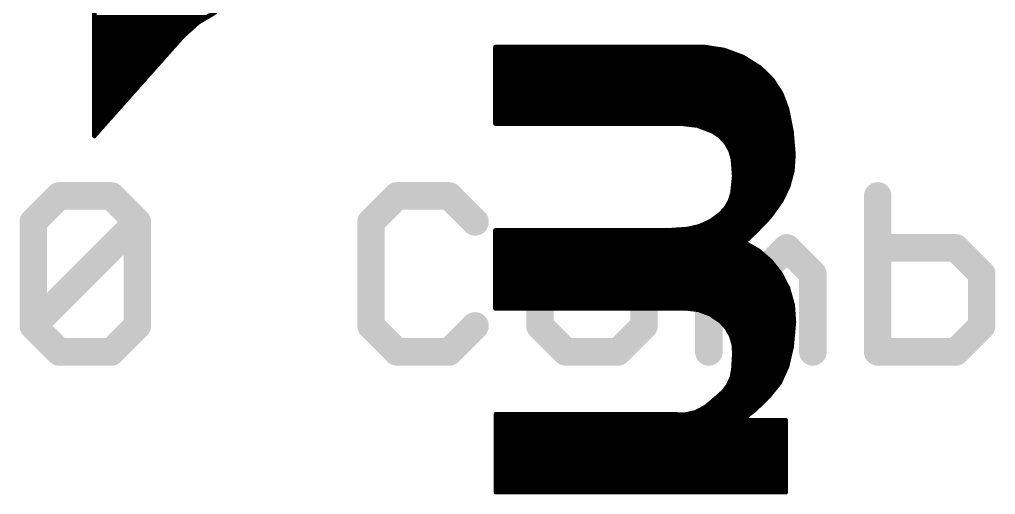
# Model space of a CAD drawing. Extents: x -3.8 to 20.4, y -39.4 to 28.1.
# Drawn here: x 9.75 to 15.15, y 22.15 to 24.78 of the extents above; entities that cross this region are included whole.
import ezdxf

# ---------------------------------------------------------------- set-up
doc = ezdxf.new("R2010")
doc.units = 0
for name, color, linetype in [('21', 41, 'CONTINUOUS'), ('22', 40, 'CONTINUOUS'), ('23', 53, 'CONTINUOUS')]:
    doc.layers.add(name, color=color, linetype=linetype)

msp = doc.modelspace()

# ---------------------------------------------------------------- linework, layer by layer
at = {"layer": '21'}
for points, const_width in [([(10.1601, 25.6489), (10.1601, 24.1325)], 0.0254), ([(10.7345, 24.7607), (10.8357, 24.8209)], 0.0254), ([(10.1601, 24.7904), (10.7844, 24.7904)], 0.0254), ([(10.1601, 24.765), (10.7417, 24.765)], 0.0254), ([(10.6477, 24.6812), (10.7345, 24.7607)], 0.0254), ([(10.1601, 24.7396), (10.7114, 24.7396)], 0.0254), ([(10.1601, 24.7142), (10.6837, 24.7142)], 0.0254), ([(10.1601, 24.6888), (10.656, 24.6888)], 0.0254), ([(10.1601, 24.1325), (10.6477, 24.6812)], 0.0254), ([(10.1601, 24.6634), (10.6319, 24.6634)], 0.0254), ([(10.1601, 24.638), (10.6093, 24.638)], 0.0254), ([(10.1601, 24.6126), (10.5867, 24.6126)], 0.0254), ([(10.1601, 24.5872), (10.5642, 24.5872)], 0.0254), ([(10.1601, 24.5618), (10.5416, 24.5618)], 0.0254), ([(10.1601, 24.5364), (10.519, 24.5364)], 0.0254), ([(10.1601, 24.511), (10.4965, 24.511)], 0.0254), ([(10.1601, 24.4856), (10.4739, 24.4856)], 0.0254), ([(10.1601, 24.4602), (10.4513, 24.4602)], 0.0254), ([(10.1601, 24.4348), (10.4287, 24.4348)], 0.0254), ([(10.1601, 24.4094), (10.4062, 24.4094)], 0.0254), ([(10.1601, 24.384), (10.3836, 24.384)], 0.0254), ([(10.1601, 24.3586), (10.361, 24.3586)], 0.0254), ([(10.1601, 24.3332), (10.3384, 24.3332)], 0.0254), ([(10.1601, 24.3078), (10.3159, 24.3078)], 0.0254), ([(10.1601, 24.2824), (10.2933, 24.2824)], 0.0254), ([(10.1601, 24.257), (10.2707, 24.257)], 0.0254), ([(10.1601, 24.2316), (10.2482, 24.2316)], 0.0254), ([(10.1601, 24.2062), (10.2256, 24.2062)], 0.0254), ([(10.1601, 24.1808), (10.203, 24.1808)], 0.0254), ([(10.1601, 24.1554), (10.1804, 24.1554)], 0.0254), ([(9.8225, 23.6565), (9.9665, 23.8005)], 0.1524), ([(9.9665, 23.8005), (10.2546, 23.8005)], 0.1524), ([(10.2546, 23.8005), (10.3987, 23.6565)], 0.1524), ([(11.8376, 23.8005), (11.6935, 23.6565)], 0.1524), ([(12.1257, 23.8005), (11.8376, 23.8005)], 0.1524), ([(12.2697, 23.6565), (12.1257, 23.8005)], 0.1524), ([(14.5001, 23.8005), (14.5001, 22.9362)], 0.1524), ([(9.8225, 23.0803), (9.8225, 23.6565)], 0.1524), ([(9.8225, 23.0803), (10.3987, 23.6565)], 0.1524), ([(10.3987, 23.6565), (10.3987, 23.0803)], 0.1524), ([(11.6935, 23.6565), (11.6935, 23.0803)], 0.1524), ([(12.7731, 23.5124), (12.629, 23.3684)], 0.1524), ([(13.0612, 23.5124), (12.7731, 23.5124)], 0.1524), ([(13.2053, 23.3684), (13.0612, 23.5124)], 0.1524), ([(13.5645, 22.9362), (13.5645, 23.5124)], 0.1524), ([(13.5645, 23.5124), (13.7086, 23.5124)], 0.1524), ([(13.7086, 23.5124), (13.8527, 23.3684)], 0.1524), ([(13.8527, 23.3684), (13.9967, 23.5124)], 0.1524), ([(13.9967, 23.5124), (14.1408, 23.3684)], 0.1524), ([(14.9322, 23.5124), (14.5001, 23.5124)], 0.1524), ([(15.0763, 23.3684), (14.9322, 23.5124)], 0.1524), ([(12.629, 23.3684), (12.629, 23.0803)], 0.1524), ([(13.2053, 23.0803), (13.2053, 23.3684)], 0.1524), ([(13.8527, 23.3684), (13.8527, 22.9362)], 0.1524), ([(14.1408, 23.3684), (14.1408, 22.9362)], 0.1524), ([(15.0763, 23.0803), (15.0763, 23.3684)], 0.1524), ([(9.9665, 22.9362), (9.8225, 23.0803)], 0.1524), ([(10.3987, 23.0803), (10.2546, 22.9362)], 0.1524), ([(11.6935, 23.0803), (11.8376, 22.9362)], 0.1524), ([(12.1257, 22.9362), (12.2697, 23.0803)], 0.1524), ([(12.629, 23.0803), (12.7731, 22.9362)], 0.1524), ([(13.0612, 22.9362), (13.2053, 23.0803)], 0.1524), ([(14.9322, 22.9362), (15.0763, 23.0803)], 0.1524), ([(10.2546, 22.9362), (9.9665, 22.9362)], 0.1524), ([(11.8376, 22.9362), (12.1257, 22.9362)], 0.1524), ([(12.7731, 22.9362), (13.0612, 22.9362)], 0.1524), ([(14.5001, 22.9362), (14.9322, 22.9362)], 0.1524)]:
    msp.add_lwpolyline(points, dxfattribs=dict(at, const_width=const_width))
for points, const_width in [([(10.1601, 24.7714, 1), (10.1601, 24.7586)], 0.0127), ([(10.7313, 24.7662, 1), (10.7377, 24.7553)], 0.0127), ([(10.7388, 24.7561, 1), (10.7302, 24.7654)], 0.0127), ([(10.7417, 24.7586, 1), (10.7417, 24.7714)], 0.0127), ([(10.1601, 24.746, 1), (10.1601, 24.7333)], 0.0127), ([(10.1601, 24.7206, 1), (10.1601, 24.7079)], 0.0127), ([(10.6837, 24.7079, 1), (10.6837, 24.7206)], 0.0127), ([(10.7114, 24.7333, 1), (10.7114, 24.746)], 0.0127), ([(10.1601, 24.6952, 1), (10.1601, 24.6824)], 0.0127), ([(10.1601, 24.6698, 1), (10.1601, 24.6571)], 0.0127), ([(10.6319, 24.6571, 1), (10.6319, 24.6698)], 0.0127), ([(10.6434, 24.6859, 1), (10.652, 24.6765)], 0.0127), ([(10.6524, 24.677, 1), (10.643, 24.6854)], 0.0127), ([(10.656, 24.6824, 1), (10.656, 24.6952)], 0.0127), ([(10.1601, 24.6444, 1), (10.1601, 24.6317)], 0.0127), ([(10.1601, 24.619, 1), (10.1601, 24.6062)], 0.0127), ([(10.1601, 24.5936, 1), (10.1601, 24.5809)], 0.0127), ([(10.5642, 24.5809, 1), (10.5642, 24.5936)], 0.0127), ([(10.5867, 24.6062, 1), (10.5867, 24.619)], 0.0127), ([(10.6093, 24.6317, 1), (10.6093, 24.6444)], 0.0127), ([(10.1601, 24.5682, 1), (10.1601, 24.5555)], 0.0127), ([(10.1601, 24.5428, 1), (10.1601, 24.53)], 0.0127), ([(10.519, 24.53, 1), (10.519, 24.5428)], 0.0127), ([(10.5416, 24.5555, 1), (10.5416, 24.5682)], 0.0127), ([(10.1601, 24.5174, 1), (10.1601, 24.5047)], 0.0127), ([(10.1601, 24.492, 1), (10.1601, 24.4793)], 0.0127), ([(10.4739, 24.4793, 1), (10.4739, 24.492)], 0.0127), ([(10.4965, 24.5047, 1), (10.4965, 24.5174)], 0.0127), ([(10.1601, 24.4666, 1), (10.1601, 24.4538)], 0.0127), ([(10.1601, 24.4412, 1), (10.1601, 24.4285)], 0.0127), ([(10.4287, 24.4285, 1), (10.4287, 24.4412)], 0.0127), ([(10.4513, 24.4538, 1), (10.4513, 24.4666)], 0.0127), ([(10.1601, 24.4158, 1), (10.1601, 24.4031)], 0.0127), ([(10.1601, 24.3904, 1), (10.1601, 24.3776)], 0.0127), ([(10.3836, 24.3776, 1), (10.3836, 24.3904)], 0.0127), ([(10.4062, 24.4031, 1), (10.4062, 24.4158)], 0.0127), ([(10.1601, 24.365, 1), (10.1601, 24.3523)], 0.0127), ([(10.1601, 24.3396, 1), (10.1601, 24.3269)], 0.0127), ([(10.3384, 24.3269, 1), (10.3384, 24.3396)], 0.0127), ([(10.361, 24.3523, 1), (10.361, 24.365)], 0.0127), ([(10.1601, 24.3142, 1), (10.1601, 24.3014)], 0.0127), ([(10.1601, 24.2888, 1), (10.1601, 24.2761)], 0.0127), ([(10.2933, 24.2761, 1), (10.2933, 24.2888)], 0.0127), ([(10.3159, 24.3014, 1), (10.3159, 24.3142)], 0.0127), ([(10.1601, 24.2634, 1), (10.1601, 24.2507)], 0.0127), ([(10.1601, 24.238, 1), (10.1601, 24.2252)], 0.0127), ([(10.2482, 24.2252, 1), (10.2482, 24.238)], 0.0127), ([(10.2707, 24.2507, 1), (10.2707, 24.2634)], 0.0127), ([(10.1601, 24.2126, 1), (10.1601, 24.1999)], 0.0127), ([(10.1601, 24.1872, 1), (10.1601, 24.1745)], 0.0127), ([(10.1601, 24.1618, 1), (10.1601, 24.149)], 0.0127), ([(10.1804, 24.149, 1), (10.1804, 24.1618)], 0.0127), ([(10.203, 24.1745, 1), (10.203, 24.1872)], 0.0127), ([(10.2256, 24.1999, 1), (10.2256, 24.2126)], 0.0127), ([(10.1554, 24.1367, 1), (10.1648, 24.1283)], 0.0127), ([(10.1538, 24.1325, 1), (10.1664, 24.1325)], 0.0127), ([(9.9665, 23.8386, 1), (9.9665, 23.7624)], 0.0762), ([(9.9935, 23.7736, 1), (9.9396, 23.8275)], 0.0762), ([(10.2816, 23.8275, 1), (10.2277, 23.7736)], 0.0762), ([(10.2546, 23.7624, 1), (10.2546, 23.8386)], 0.0762), ([(11.8376, 23.8386, 1), (11.8376, 23.7624)], 0.0762), ([(11.8645, 23.7736, 1), (11.8106, 23.8275)], 0.0762), ([(12.1526, 23.8275, 1), (12.0987, 23.7736)], 0.0762), ([(12.1257, 23.7624, 1), (12.1257, 23.8386)], 0.0762), ([(14.5382, 23.8005, 1), (14.462, 23.8005)], 0.0762), ([(9.7955, 23.6834, 1), (9.8494, 23.6295)], 0.0762), ([(9.8606, 23.6565, 1), (9.7844, 23.6565)], 0.0762), ([(10.4368, 23.6565, 1), (10.3606, 23.6565)], 0.0762), ([(10.4256, 23.6295, 1), (10.3718, 23.6834)], 0.0762), ([(10.3718, 23.6295, 1), (10.4256, 23.6834)], 0.0762), ([(11.7316, 23.6565, 1), (11.6554, 23.6565)], 0.0762), ([(11.6666, 23.6834, 1), (11.7205, 23.6295)], 0.0762), ([(12.2428, 23.6295, 1), (12.2967, 23.6834)], 0.0762), ([(12.7731, 23.5505, 1), (12.7731, 23.4743)], 0.0762), ([(12.8, 23.4855, 1), (12.7461, 23.5394)], 0.0762), ([(13.0881, 23.5394, 1), (13.0343, 23.4855)], 0.0762), ([(13.0612, 23.4743, 1), (13.0612, 23.5505)], 0.0762), ([(13.6026, 23.5124, 1), (13.5264, 23.5124)], 0.0762), ([(13.5645, 23.5505, 1), (13.5645, 23.4743)], 0.0762), ([(13.7355, 23.5394, 1), (13.6817, 23.4855)], 0.0762), ([(13.7086, 23.4743, 1), (13.7086, 23.5505)], 0.0762), ([(14.0237, 23.5394, 1), (13.9698, 23.4855)], 0.0762), ([(14.0237, 23.4855, 1), (13.9698, 23.5394)], 0.0762), ([(14.5001, 23.5505, 1), (14.5001, 23.4743)], 0.0762), ([(14.9592, 23.5394, 1), (14.9053, 23.4855)], 0.0762), ([(14.9322, 23.4743, 1), (14.9322, 23.5505)], 0.0762), ([(12.6671, 23.3684, 1), (12.5909, 23.3684)], 0.0762), ([(12.6021, 23.3953, 1), (12.656, 23.3414)], 0.0762), ([(13.2434, 23.3684, 1), (13.1672, 23.3684)], 0.0762), ([(13.1783, 23.3414, 1), (13.2322, 23.3953)], 0.0762), ([(13.8257, 23.3953, 1), (13.8796, 23.3414)], 0.0762), ([(13.8908, 23.3684, 1), (13.8146, 23.3684)], 0.0762), ([(13.8257, 23.3414, 1), (13.8796, 23.3953)], 0.0762), ([(14.1789, 23.3684, 1), (14.1027, 23.3684)], 0.0762), ([(14.1138, 23.3414, 1), (14.1677, 23.3953)], 0.0762), ([(15.1144, 23.3684, 1), (15.0382, 23.3684)], 0.0762), ([(15.0493, 23.3414, 1), (15.1032, 23.3953)], 0.0762), ([(9.8494, 23.1072, 1), (9.7955, 23.0533)], 0.0762), ([(9.7955, 23.1072, 1), (9.8494, 23.0533)], 0.0762), ([(10.4256, 23.0533, 1), (10.3718, 23.1072)], 0.0762), ([(11.7205, 23.1072, 1), (11.6666, 23.0533)], 0.0762), ([(12.2967, 23.0533, 1), (12.2428, 23.1072)], 0.0762), ([(12.656, 23.1072, 1), (12.6021, 23.0533)], 0.0762), ([(13.2322, 23.0533, 1), (13.1783, 23.1072)], 0.0762), ([(15.1032, 23.0533, 1), (15.0493, 23.1072)], 0.0762), ([(9.7844, 23.0803, 1), (9.8606, 23.0803)], 0.0762), ([(10.3606, 23.0803, 1), (10.4368, 23.0803)], 0.0762), ([(11.6554, 23.0803, 1), (11.7316, 23.0803)], 0.0762), ([(12.5909, 23.0803, 1), (12.6671, 23.0803)], 0.0762), ([(13.1672, 23.0803, 1), (13.2434, 23.0803)], 0.0762), ([(15.0382, 23.0803, 1), (15.1144, 23.0803)], 0.0762), ([(9.9665, 22.9743, 1), (9.9665, 22.8981)], 0.0762), ([(9.9396, 22.9093, 1), (9.9935, 22.9631)], 0.0762), ([(10.2277, 22.9631, 1), (10.2816, 22.9093)], 0.0762), ([(10.2546, 22.8981, 1), (10.2546, 22.9743)], 0.0762), ([(11.8376, 22.9743, 1), (11.8376, 22.8981)], 0.0762), ([(11.8106, 22.9093, 1), (11.8645, 22.9631)], 0.0762), ([(12.0987, 22.9631, 1), (12.1526, 22.9093)], 0.0762), ([(12.1257, 22.8981, 1), (12.1257, 22.9743)], 0.0762), ([(12.7731, 22.9743, 1), (12.7731, 22.8981)], 0.0762), ([(12.7461, 22.9093, 1), (12.8, 22.9631)], 0.0762), ([(13.0343, 22.9631, 1), (13.0881, 22.9093)], 0.0762), ([(13.0612, 22.8981, 1), (13.0612, 22.9743)], 0.0762), ([(14.5001, 22.9743, 1), (14.5001, 22.8981)], 0.0762), ([(14.9053, 22.9631, 1), (14.9592, 22.9093)], 0.0762), ([(14.9322, 22.8981, 1), (14.9322, 22.9743)], 0.0762), ([(13.5264, 22.9362, 1), (13.6026, 22.9362)], 0.0762), ([(13.8146, 22.9362, 1), (13.8908, 22.9362)], 0.0762), ([(14.1027, 22.9362, 1), (14.1789, 22.9362)], 0.0762), ([(14.462, 22.9362, 1), (14.5382, 22.9362)], 0.0762)]:
    msp.add_lwpolyline(points, format="xyb", dxfattribs=dict(at, const_width=const_width))
at = {"layer": '22', "const_width": 0.0254}
for points in [[(13.5407, 24.6253), (12.3825, 24.6253)], [(12.3825, 24.6253), (12.3825, 24.2011)], [(12.3825, 24.6126), (13.6234, 24.6126)], [(12.3825, 24.5872), (13.7075, 24.5872)], [(13.6503, 24.6085), (13.5407, 24.6253)], [(13.7542, 24.5698), (13.6503, 24.6085)], [(12.3825, 24.5618), (13.767, 24.5618)], [(12.3825, 24.5364), (13.8075, 24.5364)], [(13.8481, 24.511), (13.7542, 24.5698)], [(12.3825, 24.511), (13.8481, 24.511)], [(12.3825, 24.4856), (13.8742, 24.4856)], [(13.9145, 24.4465), (13.8481, 24.511)], [(12.3825, 24.4602), (13.9004, 24.4602)], [(12.3825, 24.4348), (13.9222, 24.4348)], [(13.9652, 24.369), (13.9145, 24.4465)], [(12.3825, 24.4094), (13.9388, 24.4094)], [(12.3825, 24.384), (13.9554, 24.384)], [(12.3825, 24.3586), (13.9692, 24.3586)], [(12.3825, 24.3332), (13.9788, 24.3332)], [(13.9979, 24.2824), (13.9652, 24.369)], [(12.3825, 24.3078), (13.9883, 24.3078)], [(12.3825, 24.2824), (13.9979, 24.2824)], [(14.0228, 24.1564), (13.9979, 24.2824)], [(12.3825, 24.257), (14.0029, 24.257)], [(12.3825, 24.2316), (14.0079, 24.2316)], [(12.3825, 24.2062), (14.0129, 24.2062)], [(12.3825, 24.2011), (13.4112, 24.2011)], [(13.4112, 24.2011), (13.5015, 24.1901)], [(13.5015, 24.1901), (13.5865, 24.1579)], [(13.5261, 24.1808), (14.018, 24.1808)], [(13.5865, 24.1579), (13.6273, 24.1301)], [(13.5902, 24.1554), (14.0229, 24.1554)], [(14.0335, 24.0284), (14.0228, 24.1564)], [(13.6273, 24.1301), (13.6606, 24.0936)], [(13.6273, 24.13), (14.025, 24.13)], [(13.6505, 24.1046), (14.0271, 24.1046)], [(13.6606, 24.0936), (13.6847, 24.0505)], [(13.6686, 24.0792), (14.0292, 24.0792)], [(13.6828, 24.0538), (14.0314, 24.0538)], [(13.6847, 24.0505), (13.6982, 24.003)], [(13.691, 24.0284), (14.0335, 24.0284)], [(13.6982, 24.003), (13.7052, 23.9102)], [(13.6982, 24.003), (14.0318, 24.003)], [(14.0274, 23.939), (14.0335, 24.0284)], [(13.7001, 23.9776), (14.03, 23.9776)], [(13.702, 23.9522), (14.0283, 23.9522)], [(14.0042, 23.8524), (14.0274, 23.939)], [(13.7052, 23.9102), (13.6957, 23.8176)], [(13.7039, 23.9268), (14.0241, 23.9268)], [(13.7043, 23.9014), (14.0173, 23.9014)], [(13.6991, 23.8506), (14.0033, 23.8506)], [(13.7017, 23.876), (14.0105, 23.876)], [(13.9649, 23.7719), (14.0042, 23.8524)], [(13.6957, 23.8176), (13.6824, 23.7741)], [(13.6902, 23.7998), (13.9785, 23.7998)], [(13.6965, 23.8252), (13.9909, 23.8252)], [(13.66, 23.7345), (13.6296, 23.7007)], [(13.6502, 23.7236), (13.9302, 23.7236)], [(13.6824, 23.7741), (13.66, 23.7345)], [(13.6682, 23.749), (13.9485, 23.749)], [(13.6825, 23.7744), (13.9661, 23.7744)], [(13.9011, 23.683), (13.9649, 23.7719)], [(13.6296, 23.7007), (13.5747, 23.6606)], [(13.5914, 23.6728), (13.8913, 23.6728)], [(13.6262, 23.6982), (13.912, 23.6982)], [(13.8252, 23.6042), (13.9011, 23.683)], [(13.4468, 23.6169), (13.335, 23.6093)], [(13.513, 23.6323), (13.4468, 23.6169)], [(13.4687, 23.622), (13.8423, 23.622)], [(13.5747, 23.6606), (13.513, 23.6323)], [(13.5458, 23.6474), (13.8668, 23.6474)], [(13.335, 23.6093), (12.3825, 23.6093)], [(12.3825, 23.6093), (12.3825, 23.1775)], [(12.3825, 23.5966), (13.8172, 23.5966)], [(12.3825, 23.5712), (13.7904, 23.5712)], [(13.777, 23.5585), (13.8252, 23.6042)], [(12.3825, 23.5458), (13.7655, 23.5458)], [(12.3825, 23.5204), (13.7994, 23.5204)], [(13.7643, 23.5407), (13.7652, 23.5454)], [(13.8411, 23.4963), (13.7643, 23.5407)], [(13.7652, 23.5454), (13.7679, 23.5494)], [(13.7679, 23.5494), (13.777, 23.5585)], [(12.3825, 23.495), (13.8426, 23.495)], [(12.3825, 23.4696), (13.8718, 23.4696)], [(13.908, 23.4382), (13.8411, 23.4963)], [(12.3825, 23.4442), (13.9011, 23.4442)], [(12.3825, 23.4188), (13.9232, 23.4188)], [(13.9627, 23.3683), (13.908, 23.4382)], [(12.3825, 23.3934), (13.943, 23.3934)], [(12.3825, 23.368), (13.9628, 23.368)], [(12.3825, 23.3426), (13.9758, 23.3426)], [(14.003, 23.2893), (13.9627, 23.3683)], [(12.3825, 23.3172), (13.9888, 23.3172)], [(12.3825, 23.2918), (14.0017, 23.2918)], [(14.0291, 23.197), (14.003, 23.2893)], [(12.3825, 23.2664), (14.0095, 23.2664)], [(12.3825, 23.241), (14.0166, 23.241)], [(12.3825, 23.2156), (14.0238, 23.2156)], [(12.3825, 23.1902), (14.0296, 23.1902)], [(14.036, 23.1013), (14.0291, 23.197)], [(12.3825, 23.1775), (13.4391, 23.1775)], [(13.4391, 23.1775), (13.5077, 23.1693)], [(13.5077, 23.1693), (13.5724, 23.1451)], [(13.5197, 23.1648), (14.0314, 23.1648)], [(13.5724, 23.1451), (13.6296, 23.1064)], [(13.5809, 23.1394), (14.0332, 23.1394)], [(13.6184, 23.114), (14.0351, 23.114)], [(13.6296, 23.1064), (13.6634, 23.0696)], [(13.646, 23.0886), (14.0348, 23.0886)], [(14.0233, 22.9641), (14.036, 23.1013)], [(13.6634, 23.0696), (13.6881, 23.0263)], [(13.6671, 23.0632), (14.0325, 23.0632)], [(13.6815, 23.0378), (14.0301, 23.0378)], [(13.6881, 23.0263), (13.7025, 22.9784)], [(13.6923, 23.0124), (14.0278, 23.0124)], [(13.6999, 22.987), (14.0254, 22.987)], [(13.7025, 22.9784), (13.7058, 22.9286)], [(13.9979, 22.8549), (14.0233, 22.9641)], [(13.7058, 22.9286), (13.7008, 22.8422)], [(13.7036, 22.9616), (14.0227, 22.9616)], [(13.7048, 22.9108), (14.0109, 22.9108)], [(13.7053, 22.9362), (14.0168, 22.9362)], [(13.7018, 22.86), (13.9991, 22.86)], [(13.7033, 22.8854), (14.005, 22.8854)], [(13.7008, 22.8422), (13.6921, 22.7959)], [(13.6946, 22.8092), (13.9771, 22.8092)], [(13.6994, 22.8346), (13.9887, 22.8346)], [(13.9575, 22.766), (13.9979, 22.8549)], [(13.6732, 22.7528), (13.6449, 22.7152)], [(13.6921, 22.7959), (13.6732, 22.7528)], [(13.6756, 22.7584), (13.9514, 22.7584)], [(13.6868, 22.7838), (13.9656, 22.7838)], [(13.8963, 22.6898), (13.9575, 22.766)], [(13.6449, 22.7152), (13.5484, 22.6314)], [(13.6362, 22.7076), (13.9106, 22.7076)], [(13.6583, 22.733), (13.931, 22.733)], [(13.5777, 22.6568), (13.8622, 22.6568)], [(13.6069, 22.6822), (13.8885, 22.6822)], [(13.8176, 22.6136), (13.8963, 22.6898)], [(13.3655, 22.5908), (12.385, 22.5908)], [(12.385, 22.5908), (12.385, 22.159)], [(13.4294, 22.5877), (13.3655, 22.5908)], [(13.4918, 22.6016), (13.4294, 22.5877)], [(13.5484, 22.6314), (13.4918, 22.6016)], [(13.5002, 22.606), (13.8077, 22.606)], [(13.5484, 22.6314), (13.836, 22.6314)], [(13.7744, 22.5806), (13.8176, 22.6136)], [(12.385, 22.5806), (13.7744, 22.5806)], [(12.385, 22.5552), (13.9903, 22.5552)], [(13.7693, 22.5577), (13.7744, 22.5806)], [(13.9903, 22.5577), (13.7693, 22.5577)], [(13.9903, 22.159), (13.9903, 22.5577)], [(12.385, 22.5298), (13.9903, 22.5298)], [(12.385, 22.5044), (13.9903, 22.5044)], [(12.385, 22.479), (13.9903, 22.479)], [(12.385, 22.4536), (13.9903, 22.4536)], [(12.385, 22.4282), (13.9903, 22.4282)], [(12.385, 22.4028), (13.9903, 22.4028)], [(12.385, 22.3774), (13.9903, 22.3774)], [(12.385, 22.352), (13.9903, 22.352)], [(12.385, 22.3266), (13.9903, 22.3266)], [(12.385, 22.3012), (13.9903, 22.3012)], [(12.385, 22.2758), (13.9903, 22.2758)], [(12.385, 22.2504), (13.9903, 22.2504)], [(12.385, 22.225), (13.9903, 22.225)], [(12.385, 22.1996), (13.9903, 22.1996)], [(12.385, 22.1742), (13.9903, 22.1742)], [(12.385, 22.159), (13.9903, 22.159)]]:
    msp.add_lwpolyline(points, dxfattribs=at)
at = {"layer": '22', "const_width": 0.0127}
for points in [[(12.3825, 24.6317, 1), (12.3825, 24.619)], [(12.3825, 24.619, 1), (12.3825, 24.6062)], [(12.3825, 24.5936, 1), (12.3825, 24.5809)], [(12.3888, 24.6253, 1), (12.3762, 24.6253)], [(13.5417, 24.6316, 1), (13.5397, 24.619)], [(13.5407, 24.619, 1), (13.5407, 24.6317)], [(13.6234, 24.6062, 1), (13.6234, 24.619)], [(13.6525, 24.6144, 1), (13.648, 24.6025)], [(13.6493, 24.6022, 1), (13.6512, 24.6147)], [(13.7075, 24.5809, 1), (13.7075, 24.5936)], [(12.3825, 24.5682, 1), (12.3825, 24.5555)], [(12.3825, 24.5428, 1), (12.3825, 24.53)], [(13.7575, 24.5752, 1), (13.7508, 24.5645)], [(13.7519, 24.5639, 1), (13.7564, 24.5758)], [(13.767, 24.5555, 1), (13.767, 24.5682)], [(13.8075, 24.53, 1), (13.8075, 24.5428)], [(12.3825, 24.5174, 1), (12.3825, 24.5047)], [(12.3825, 24.492, 1), (12.3825, 24.4793)], [(13.8525, 24.5156, 1), (13.8437, 24.5064)], [(13.8447, 24.5056, 1), (13.8515, 24.5164)], [(13.8481, 24.5047, 1), (13.8481, 24.5174)], [(13.8742, 24.4793, 1), (13.8742, 24.492)], [(12.3825, 24.4666, 1), (12.3825, 24.4538)], [(12.3825, 24.4412, 1), (12.3825, 24.4285)], [(13.9004, 24.4538, 1), (13.9004, 24.4666)], [(13.9198, 24.45, 1), (13.9092, 24.443)], [(13.9101, 24.4419, 1), (13.9189, 24.451)], [(13.9222, 24.4285, 1), (13.9222, 24.4412)], [(12.3825, 24.4158, 1), (12.3825, 24.4031)], [(12.3825, 24.3904, 1), (12.3825, 24.3776)], [(13.9388, 24.4031, 1), (13.9388, 24.4158)], [(13.9554, 24.3776, 1), (13.9554, 24.3904)], [(12.3825, 24.365, 1), (12.3825, 24.3523)], [(12.3825, 24.3396, 1), (12.3825, 24.3269)], [(13.9712, 24.3713, 1), (13.9593, 24.3668)], [(13.9599, 24.3656, 1), (13.9706, 24.3725)], [(13.9692, 24.3523, 1), (13.9692, 24.365)], [(13.9788, 24.3269, 1), (13.9788, 24.3396)], [(12.3825, 24.3142, 1), (12.3825, 24.3014)], [(12.3825, 24.2888, 1), (12.3825, 24.2761)], [(13.9883, 24.3014, 1), (13.9883, 24.3142)], [(14.0041, 24.2836, 1), (13.9917, 24.2812)], [(13.992, 24.2802, 1), (14.0038, 24.2846)], [(13.9979, 24.2761, 1), (13.9979, 24.2888)], [(12.3825, 24.2634, 1), (12.3825, 24.2507)], [(12.3825, 24.238, 1), (12.3825, 24.2252)], [(14.0029, 24.2507, 1), (14.0029, 24.2634)], [(14.0079, 24.2252, 1), (14.0079, 24.238)], [(12.3825, 24.2126, 1), (12.3825, 24.1999)], [(12.3825, 24.2075, 1), (12.3825, 24.1947)], [(12.3762, 24.2011, 1), (12.3888, 24.2011)], [(13.412, 24.2074, 1), (13.4104, 24.1948)], [(13.4112, 24.1947, 1), (13.4112, 24.2075)], [(13.5037, 24.1961, 1), (13.4992, 24.1842)], [(13.5007, 24.1838, 1), (13.5022, 24.1965)], [(13.5261, 24.1872, 1), (13.5261, 24.1745)], [(13.5901, 24.1631, 1), (13.5829, 24.1527)], [(13.5902, 24.1618, 1), (13.5902, 24.149)], [(13.5842, 24.152, 1), (13.5888, 24.1638)], [(14.0129, 24.1999, 1), (14.0129, 24.2126)], [(14.0291, 24.1569, 1), (14.0165, 24.1559)], [(14.018, 24.1745, 1), (14.018, 24.1872)], [(14.0229, 24.149, 1), (14.0229, 24.1618)], [(13.632, 24.1343, 1), (13.6226, 24.1258)], [(13.6273, 24.1364, 1), (13.6273, 24.1237)], [(13.6237, 24.1248, 1), (13.6309, 24.1353)], [(13.6505, 24.111, 1), (13.6505, 24.0983)], [(14.0166, 24.1552, 1), (14.029, 24.1576)], [(14.025, 24.1237, 1), (14.025, 24.1364)], [(14.0271, 24.0983, 1), (14.0271, 24.111)], [(13.6661, 24.0967, 1), (13.655, 24.0905)], [(13.6559, 24.0893, 1), (13.6653, 24.0979)], [(13.6686, 24.0856, 1), (13.6686, 24.0728)], [(13.6828, 24.0602, 1), (13.6828, 24.0475)], [(13.6908, 24.0522, 1), (13.6785, 24.0487)], [(13.6791, 24.0474, 1), (13.6902, 24.0536)], [(14.0292, 24.0728, 1), (14.0292, 24.0856)], [(14.0314, 24.0475, 1), (14.0314, 24.0602)], [(13.691, 24.0348, 1), (13.691, 24.0221)], [(13.6982, 24.0094, 1), (13.6982, 23.9966)], [(13.7045, 24.0035, 1), (13.6919, 24.0025)], [(13.6921, 24.0013, 1), (13.7043, 24.0047)], [(14.0398, 24.028, 1), (14.0272, 24.0288)], [(14.0272, 24.0279, 1), (14.0398, 24.0289)], [(14.0318, 23.9966, 1), (14.0318, 24.0094)], [(14.0335, 24.0221, 1), (14.0335, 24.0348)], [(13.7001, 23.984, 1), (13.7001, 23.9713)], [(13.702, 23.9586, 1), (13.702, 23.9459)], [(14.0335, 23.9374, 1), (14.0212, 23.9406)], [(14.0283, 23.9459, 1), (14.0283, 23.9586)], [(14.03, 23.9713, 1), (14.03, 23.984)], [(13.7039, 23.9332, 1), (13.7039, 23.9204)], [(13.7043, 23.9078, 1), (13.7043, 23.8951)], [(13.7115, 23.9095, 1), (13.6988, 23.9108)], [(13.6988, 23.9097, 1), (13.7115, 23.9107)], [(14.0173, 23.8951, 1), (14.0173, 23.9078)], [(14.021, 23.9394, 1), (14.0337, 23.9386)], [(14.0241, 23.9204, 1), (14.0241, 23.9332)], [(13.6991, 23.857, 1), (13.6991, 23.8442)], [(13.7017, 23.8824, 1), (13.7017, 23.8697)], [(13.9981, 23.8541, 1), (14.0103, 23.8508)], [(14.0099, 23.8496, 1), (13.9985, 23.8552)], [(14.0033, 23.8442, 1), (14.0033, 23.857)], [(14.0105, 23.8697, 1), (14.0105, 23.8824)], [(13.6902, 23.8062, 1), (13.6902, 23.7934)], [(13.6894, 23.8182, 1), (13.702, 23.817)], [(13.7018, 23.8157, 1), (13.6896, 23.8195)], [(13.6965, 23.8316, 1), (13.6965, 23.8189)], [(13.9785, 23.7934, 1), (13.9785, 23.8062)], [(13.9909, 23.8189, 1), (13.9909, 23.8316)], [(13.6502, 23.73, 1), (13.6502, 23.7172)], [(13.6545, 23.7377, 1), (13.6655, 23.7314)], [(13.6647, 23.7303, 1), (13.6553, 23.7388)], [(13.6682, 23.7554, 1), (13.6682, 23.7427)], [(13.6763, 23.776, 1), (13.6884, 23.7723)], [(13.6825, 23.7808, 1), (13.6825, 23.768)], [(13.6879, 23.771, 1), (13.6768, 23.7772)], [(13.9302, 23.7172, 1), (13.9302, 23.73)], [(13.9485, 23.7427, 1), (13.9485, 23.7554)], [(13.9592, 23.7747, 1), (13.9706, 23.7691)], [(13.9701, 23.7682, 1), (13.9597, 23.7756)], [(13.9661, 23.768, 1), (13.9661, 23.7808)], [(13.5914, 23.6792, 1), (13.5914, 23.6665)], [(13.6262, 23.7046, 1), (13.6262, 23.6918)], [(13.6249, 23.7049, 1), (13.6343, 23.6965)], [(13.6333, 23.6956, 1), (13.6259, 23.7058)], [(13.8913, 23.6665, 1), (13.8913, 23.6792)], [(13.8959, 23.6867, 1), (13.9063, 23.6793)], [(13.9057, 23.6786, 1), (13.8965, 23.6874)], [(13.912, 23.6918, 1), (13.912, 23.7046)], [(13.4454, 23.6231, 1), (13.4482, 23.6107)], [(13.4472, 23.6106, 1), (13.4464, 23.6232)], [(13.4687, 23.6284, 1), (13.4687, 23.6156)], [(13.5103, 23.6381, 1), (13.5156, 23.6266)], [(13.5144, 23.6261, 1), (13.5115, 23.6385)], [(13.5458, 23.6538, 1), (13.5458, 23.641)], [(13.571, 23.6658, 1), (13.5785, 23.6555)], [(13.5774, 23.6549, 1), (13.5721, 23.6664)], [(13.8423, 23.6156, 1), (13.8423, 23.6284)], [(13.8668, 23.641, 1), (13.8668, 23.6538)], [(12.3825, 23.6157, 1), (12.3825, 23.6029)], [(12.3825, 23.603, 1), (12.3825, 23.5903)], [(12.3825, 23.5776, 1), (12.3825, 23.5648)], [(12.3888, 23.6093, 1), (12.3762, 23.6093)], [(13.3346, 23.6156, 1), (13.3354, 23.603)], [(13.335, 23.6029, 1), (13.335, 23.6157)], [(13.7904, 23.5648, 1), (13.7904, 23.5776)], [(13.8172, 23.5903, 1), (13.8172, 23.603)], [(13.8206, 23.6086, 1), (13.8298, 23.5998)], [(13.8296, 23.5996, 1), (13.8208, 23.6088)], [(12.3825, 23.5522, 1), (12.3825, 23.5394)], [(12.3825, 23.5268, 1), (12.3825, 23.5141)], [(13.7675, 23.5462, 1), (13.7611, 23.5352)], [(13.7581, 23.5419, 1), (13.7705, 23.5395)], [(13.76, 23.549, 1), (13.7705, 23.5419)], [(13.7715, 23.5442, 1), (13.759, 23.5466)], [(13.7634, 23.5539, 1), (13.7724, 23.5449)], [(13.7732, 23.5459, 1), (13.7626, 23.5529)], [(13.7655, 23.5394, 1), (13.7655, 23.5522)], [(13.7726, 23.5631, 1), (13.7814, 23.5539)], [(13.7815, 23.554, 1), (13.7725, 23.563)], [(13.7994, 23.5141, 1), (13.7994, 23.5268)], [(12.3825, 23.5014, 1), (12.3825, 23.4886)], [(12.3825, 23.476, 1), (12.3825, 23.4632)], [(13.8453, 23.5011, 1), (13.8369, 23.4915)], [(13.8379, 23.4908, 1), (13.8443, 23.5018)], [(13.8426, 23.4886, 1), (13.8426, 23.5014)], [(13.8718, 23.4632, 1), (13.8718, 23.476)], [(12.3825, 23.4506, 1), (12.3825, 23.4379)], [(12.3825, 23.4252, 1), (12.3825, 23.4124)], [(13.9011, 23.4379, 1), (13.9011, 23.4506)], [(13.913, 23.4421, 1), (13.903, 23.4342)], [(13.9039, 23.4334, 1), (13.9122, 23.4429)], [(13.9232, 23.4124, 1), (13.9232, 23.4252)], [(12.3825, 23.3998, 1), (12.3825, 23.387)], [(12.3825, 23.3744, 1), (12.3825, 23.3617)], [(12.3825, 23.349, 1), (12.3825, 23.3362)], [(13.943, 23.387, 1), (13.943, 23.3998)], [(13.9683, 23.3712, 1), (13.957, 23.3654)], [(13.9577, 23.3644, 1), (13.9677, 23.3722)], [(13.9628, 23.3617, 1), (13.9628, 23.3744)], [(13.9758, 23.3362, 1), (13.9758, 23.349)], [(12.3825, 23.3236, 1), (12.3825, 23.3108)], [(12.3825, 23.2982, 1), (12.3825, 23.2855)], [(13.9888, 23.3108, 1), (13.9888, 23.3236)], [(14.0091, 23.291, 1), (13.9969, 23.2876)], [(14.0017, 23.2855, 1), (14.0017, 23.2982)], [(12.3825, 23.2728, 1), (12.3825, 23.26)], [(12.3825, 23.2474, 1), (12.3825, 23.2346)], [(13.9973, 23.2864, 1), (14.0087, 23.2922)], [(14.0095, 23.26, 1), (14.0095, 23.2728)], [(14.0166, 23.2346, 1), (14.0166, 23.2474)], [(12.3825, 23.222, 1), (12.3825, 23.2093)], [(12.3825, 23.1966, 1), (12.3825, 23.1838)], [(14.0354, 23.1974, 1), (14.0227, 23.1965)], [(14.0229, 23.1953, 1), (14.0352, 23.1987)], [(14.0238, 23.2093, 1), (14.0238, 23.222)], [(14.0296, 23.1838, 1), (14.0296, 23.1966)], [(12.3825, 23.1839, 1), (12.3825, 23.1712)], [(12.3762, 23.1775, 1), (12.3888, 23.1775)], [(13.4399, 23.1838, 1), (13.4383, 23.1712)], [(13.4391, 23.1712, 1), (13.4391, 23.1839)], [(13.5099, 23.1752, 1), (13.5055, 23.1633)], [(13.5069, 23.163, 1), (13.5084, 23.1756)], [(13.5197, 23.1712, 1), (13.5197, 23.1584)], [(13.576, 23.1504, 1), (13.5688, 23.1399)], [(13.5702, 23.1392, 1), (13.5746, 23.1511)], [(13.5809, 23.1458, 1), (13.5809, 23.1331)], [(14.0314, 23.1584, 1), (14.0314, 23.1712)], [(14.0332, 23.1331, 1), (14.0332, 23.1458)], [(13.6184, 23.1204, 1), (13.6184, 23.1076)], [(13.6343, 23.1107, 1), (13.6249, 23.1021)], [(13.626, 23.1011, 1), (13.6332, 23.1117)], [(13.646, 23.095, 1), (13.646, 23.0822)], [(14.0423, 23.1007, 1), (14.0297, 23.1019)], [(14.0297, 23.1008, 1), (14.0423, 23.1018)], [(14.0348, 23.0822, 1), (14.0348, 23.095)], [(14.0351, 23.1076, 1), (14.0351, 23.1204)], [(13.6689, 23.0728, 1), (13.6579, 23.0665)], [(13.6587, 23.0653, 1), (13.6681, 23.0739)], [(13.6671, 23.0696, 1), (13.6671, 23.0569)], [(13.6815, 23.0442, 1), (13.6815, 23.0314)], [(13.6942, 23.0281, 1), (13.682, 23.0244)], [(13.6826, 23.0231, 1), (13.6936, 23.0294)], [(14.0301, 23.0314, 1), (14.0301, 23.0442)], [(14.0325, 23.0569, 1), (14.0325, 23.0696)], [(13.6923, 23.0188, 1), (13.6923, 23.006)], [(13.6999, 22.9934, 1), (13.6999, 22.9807)], [(13.7088, 22.9788, 1), (13.6962, 22.978)], [(13.6964, 22.9766, 1), (13.7086, 22.9803)], [(14.0295, 22.9627, 1), (14.0171, 22.9655)], [(14.0254, 22.9807, 1), (14.0254, 22.9934)], [(14.0278, 23.006, 1), (14.0278, 23.0188)], [(13.7036, 22.968, 1), (13.7036, 22.9552)], [(13.7048, 22.9172, 1), (13.7048, 22.9045)], [(13.7053, 22.9426, 1), (13.7053, 22.9298)], [(13.7121, 22.9282, 1), (13.6995, 22.929)], [(13.6995, 22.9282, 1), (13.7121, 22.929)], [(14.0109, 22.9045, 1), (14.0109, 22.9172)], [(14.0168, 22.9298, 1), (14.0168, 22.9426)], [(14.017, 22.9647, 1), (14.0296, 22.9635)], [(14.0227, 22.9552, 1), (14.0227, 22.968)], [(13.7018, 22.8664, 1), (13.7018, 22.8536)], [(13.7033, 22.8918, 1), (13.7033, 22.879)], [(13.9991, 22.8536, 1), (13.9991, 22.8664)], [(14.005, 22.879, 1), (14.005, 22.8918)], [(13.6946, 22.8156, 1), (13.6946, 22.8028)], [(13.6994, 22.841, 1), (13.6994, 22.8283)], [(13.6945, 22.8426, 1), (13.7071, 22.8418)], [(13.707, 22.841, 1), (13.6946, 22.8434)], [(13.9771, 22.8028, 1), (13.9771, 22.8156)], [(13.9887, 22.8283, 1), (13.9887, 22.841)], [(13.9917, 22.8563, 1), (14.0041, 22.8535)], [(14.0037, 22.8523, 1), (13.9921, 22.8575)], [(13.6674, 22.7554, 1), (13.679, 22.7503)], [(13.6783, 22.749, 1), (13.6681, 22.7567)], [(13.6756, 22.7648, 1), (13.6756, 22.7521)], [(13.6868, 22.7902, 1), (13.6868, 22.7774)], [(13.6859, 22.7971, 1), (13.6984, 22.7948)], [(13.698, 22.7934, 1), (13.6863, 22.7985)], [(13.9517, 22.7686, 1), (13.9632, 22.7633)], [(13.9514, 22.7521, 1), (13.9514, 22.7648)], [(13.9624, 22.762, 1), (13.9525, 22.7699)], [(13.9656, 22.7774, 1), (13.9656, 22.7902)], [(13.6362, 22.714, 1), (13.6362, 22.7012)], [(13.6398, 22.719, 1), (13.65, 22.7114)], [(13.6491, 22.7104, 1), (13.6407, 22.72)], [(13.6583, 22.7394, 1), (13.6583, 22.7266)], [(13.9106, 22.7012, 1), (13.9106, 22.714)], [(13.931, 22.7266, 1), (13.931, 22.7394)], [(13.5777, 22.6632, 1), (13.5777, 22.6504)], [(13.6069, 22.6886, 1), (13.6069, 22.6759)], [(13.8622, 22.6504, 1), (13.8622, 22.6632)], [(13.8885, 22.6759, 1), (13.8885, 22.6886)], [(13.8913, 22.6938, 1), (13.9013, 22.6858)], [(13.9007, 22.6852, 1), (13.8919, 22.6944)], [(12.385, 22.5972, 1), (12.385, 22.5845)], [(12.3913, 22.5908, 1), (12.3787, 22.5908)], [(13.3658, 22.5971, 1), (13.3652, 22.5845)], [(13.3655, 22.5845, 1), (13.3655, 22.5972)], [(13.428, 22.5939, 1), (13.4308, 22.5815)], [(13.4291, 22.5814, 1), (13.4297, 22.5941)], [(13.4889, 22.6072, 1), (13.4948, 22.596)], [(13.4932, 22.5954, 1), (13.4904, 22.6078)], [(13.5002, 22.6124, 1), (13.5002, 22.5997)], [(13.5484, 22.6378, 1), (13.5484, 22.6251)], [(13.5442, 22.6362, 1), (13.5526, 22.6266)], [(13.5514, 22.6258, 1), (13.5454, 22.637)], [(13.8077, 22.5997, 1), (13.8077, 22.6124)], [(13.8132, 22.6182, 1), (13.822, 22.609)], [(13.8215, 22.6086, 1), (13.8137, 22.6186)], [(13.836, 22.6251, 1), (13.836, 22.6378)], [(12.385, 22.587, 1), (12.385, 22.5742)], [(12.385, 22.5616, 1), (12.385, 22.5489)], [(13.7693, 22.5641, 1), (13.7693, 22.5513)], [(13.7631, 22.5591, 1), (13.7755, 22.5563)], [(13.7705, 22.5856, 1), (13.7783, 22.5756)], [(13.7806, 22.5792, 1), (13.7682, 22.582)], [(13.7744, 22.5742, 1), (13.7744, 22.587)], [(13.9967, 22.5577, 1), (13.984, 22.5577)], [(13.9903, 22.5513, 1), (13.9903, 22.5641)], [(13.9903, 22.5489, 1), (13.9903, 22.5616)], [(12.385, 22.5362, 1), (12.385, 22.5235)], [(12.385, 22.5108, 1), (12.385, 22.498)], [(12.385, 22.4854, 1), (12.385, 22.4727)], [(13.9903, 22.5235, 1), (13.9903, 22.5362)], [(13.9903, 22.498, 1), (13.9903, 22.5108)], [(13.9903, 22.4727, 1), (13.9903, 22.4854)], [(12.385, 22.46, 1), (12.385, 22.4473)], [(12.385, 22.4346, 1), (12.385, 22.4218)], [(13.9903, 22.4473, 1), (13.9903, 22.46)], [(13.9903, 22.4218, 1), (13.9903, 22.4346)], [(12.385, 22.4092, 1), (12.385, 22.3965)], [(12.385, 22.3838, 1), (12.385, 22.3711)], [(13.9903, 22.3965, 1), (13.9903, 22.4092)], [(13.9903, 22.3711, 1), (13.9903, 22.3838)], [(12.385, 22.3584, 1), (12.385, 22.3456)], [(12.385, 22.333, 1), (12.385, 22.3203)], [(13.9903, 22.3456, 1), (13.9903, 22.3584)], [(13.9903, 22.3203, 1), (13.9903, 22.333)], [(12.385, 22.3076, 1), (12.385, 22.2949)], [(12.385, 22.2822, 1), (12.385, 22.2694)], [(13.9903, 22.2949, 1), (13.9903, 22.3076)], [(13.9903, 22.2694, 1), (13.9903, 22.2822)], [(12.385, 22.2568, 1), (12.385, 22.2441)], [(12.385, 22.2314, 1), (12.385, 22.2187)], [(13.9903, 22.2441, 1), (13.9903, 22.2568)], [(13.9903, 22.2187, 1), (13.9903, 22.2314)], [(12.385, 22.206, 1), (12.385, 22.1932)], [(12.385, 22.1806, 1), (12.385, 22.1679)], [(12.385, 22.1654, 1), (12.385, 22.1527)], [(13.9903, 22.1932, 1), (13.9903, 22.206)], [(13.9903, 22.1679, 1), (13.9903, 22.1806)], [(13.9903, 22.1527, 1), (13.9903, 22.1654)], [(12.3787, 22.159, 1), (12.3913, 22.159)], [(13.984, 22.159, 1), (13.9967, 22.159)]]:
    msp.add_lwpolyline(points, format="xyb", dxfattribs=at)
at = {"layer": '23'}
msp.add_point((10.16, 24.13), dxfattribs=at)

doc.saveas('drawing.dxf')
